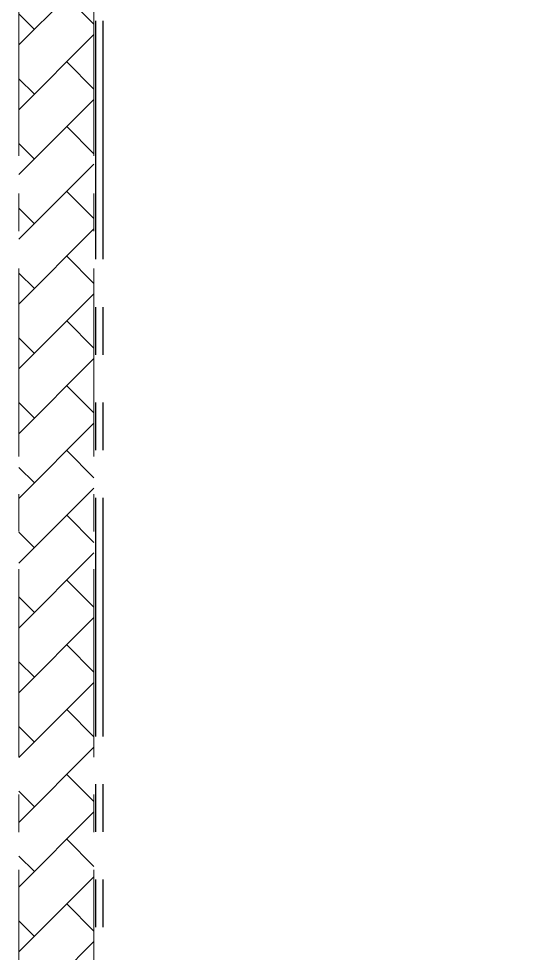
# Model space of a CAD drawing. Header units: millimetres. Extents: x -46397 to 283259, y -8690 to 23983.
# Drawn here: x 266833 to 267170, y 5493 to 6115 of the extents above; entities that cross this region are included whole.
import ezdxf
from ezdxf.enums import TextEntityAlignment as Align

# ---------------------------------------------------------------- set-up
doc = ezdxf.new("R2010")
doc.units = ezdxf.units.MM
doc.linetypes.add('CENTER', pattern=[2, 1.25, -0.25, 0.25, -0.25])
doc.linetypes.add('PHANTOM', pattern=[63.5, 31.75, -6.35, 6.35, -6.35, 6.35, -6.35])
doc.layers.add('DUONGTAM', color=1, linetype='CENTER', lineweight=0)
doc.styles.add('Tahoma', font='tahoma.ttf')
doc.styles.add('Text_nameplate', font='arial.ttf', dxfattribs={"width": 0.9, "height": 2.5})

# ---------------------------------------------------------------- blocks, each defined once
blk = doc.blocks.new('BO-1')
at = {"color": 251, "linetype": 'PHANTOM', "ltscale": 5, "extrusion": (6.89019e-16, 1, 0)}
for p, q in [((-605, 3233.61), (-605, 1733.61)), ((-600, 3233.61), (-600, 1733.61))]:
    blk.add_line(p, q, dxfattribs=at)
at = {"color": 251, "linetype": 'PHANTOM', "ltscale": 5, "style": 'Text_nameplate', "width": 0.9, "flags": 2}
blk.add_attdef('SPEC.', text='', height=2.5, dxfattribs=at).set_placement((282.5, 89.67), align=Align.MIDDLE_CENTER)
at = {"color": 251, "linetype": 'PHANTOM', "ltscale": 5, "style": 'Tahoma'}
for tag, height, p in [('PROJECT_CODE', 2.4, (245, 77.99)), ('DESIGN_PRESSURE', 2.61, (320, 77.99)), ('SERIAL_NO.', 2.61, (245, 69.45)), ('MAX_WORKING_PRESS', 2.61, (320, 69.45)), ('YEAR', 2.61, (245, 60.92)), ('TEST_PRES.', 2.61, (320, 60.92)), ('VOLUME', 2.61, (245, 52.38)), ('MAX_WORKING_TEMP.', 2.61, (320, 52.38))]:
    blk.add_attdef(tag, text='', height=height, dxfattribs=at).set_placement(p, align=Align.MIDDLE_CENTER)

msp = doc.modelspace()

# ---------------------------------------------------------------- hatches: boundary and pattern name
h = msp.add_hatch()
h.set_pattern_fill('AR-HBONE', color=1, scale=0.3)
h.set_pattern_definition([(45, (0, -4000), (0, 43.1052294), [91.44, -30.48]), (135, (21.553, -3978.447), (4e-15, 43.1052294), [91.44, -30.48])])
edge = h.paths.add_edge_path()
edge.add_line((268144.61, 5199.26), (268144.61, 6798.91))
edge.add_arc((267884.75, 6800.56), 259.87, 359.63599, 423.11697)
edge.add_arc((267488.61, 6019.1), 1136, 63.11833, 116.88162)
edge.add_arc((267092.48, 6800.56), 259.87, 116.88292, 180.36389)
edge.add_line((266832.61, 6798.91), (266832.61, 5199.26))
edge.add_arc((267092.48, 5197.61), 259.87, 179.63597, 243.11695)
edge.add_arc((267488.61, 5979.07), 1136, 243.11832, 296.88161)
edge.add_arc((267884.75, 5197.61), 259.87, 296.8829, 360.36387)
edge = h.paths.add_edge_path(flags=16)
edge.add_line((266882.61, 5199.09), (266882.61, 6799.08))
edge.add_arc((267092.48, 6800.56), 209.87, 116.88305, 180.40508, ccw=False)
edge.add_arc((267488.61, 6019.1), 1086, 63.11836, 116.88165, ccw=False)
edge.add_arc((267884.75, 6800.56), 209.87, -0.40506, 63.11697, ccw=False)
edge.add_line((268094.61, 6799.08), (268094.61, 5199.09))
edge.add_arc((267884.75, 5197.61), 209.87, -63.11697, 0.40506, ccw=False)
edge.add_arc((267488.61, 5979.07), 1086, 243.11835, 296.88164, ccw=False)
edge.add_arc((267092.48, 5197.61), 209.87, 179.59492, 243.11695, ccw=False)

# ---------------------------------------------------------------- linework, layer by layer
at = {"layer": 'DUONGTAM', "color": 5, "lineweight": 0, "ltscale": 100, "elevation": -1.5}
msp.add_lwpolyline([(266832.61, 6749.09), (266832.61, 5249.09), (266832.61, 5199.26, 0.284296), (266974.97, 4965.83, 0.238987), (268002.26, 4965.83, 0.284296), (268144.61, 5199.26), (268144.61, 5249.09), (268144.61, 6749.09), (268144.61, 6798.91, 0.284296), (268002.26, 7032.35, 0.238987), (266974.97, 7032.35, 0.284296), (266832.61, 6798.91)], format="xyb", close=True, dxfattribs=at)
msp.add_lwpolyline([(266882.61, 6749.09), (266882.61, 5249.09), (266882.61, 5199.09, 0.28449), (266997.58, 5010.42, 0.238987), (267979.65, 5010.42, 0.28449), (268094.61, 5199.09), (268094.61, 5249.09), (268094.61, 6749.09), (268094.61, 6799.08, 0.28449), (267979.65, 6987.75, 0.238987), (266997.58, 6987.75, 0.28449), (266882.61, 6799.08), (266882.61, 6749.09)], format="xyb", dxfattribs=at)

# ---------------------------------------------------------------- block references
msp.add_blockref('BO-1', (267488.62, 3515.41, -1.5))

doc.saveas('drawing.dxf')
